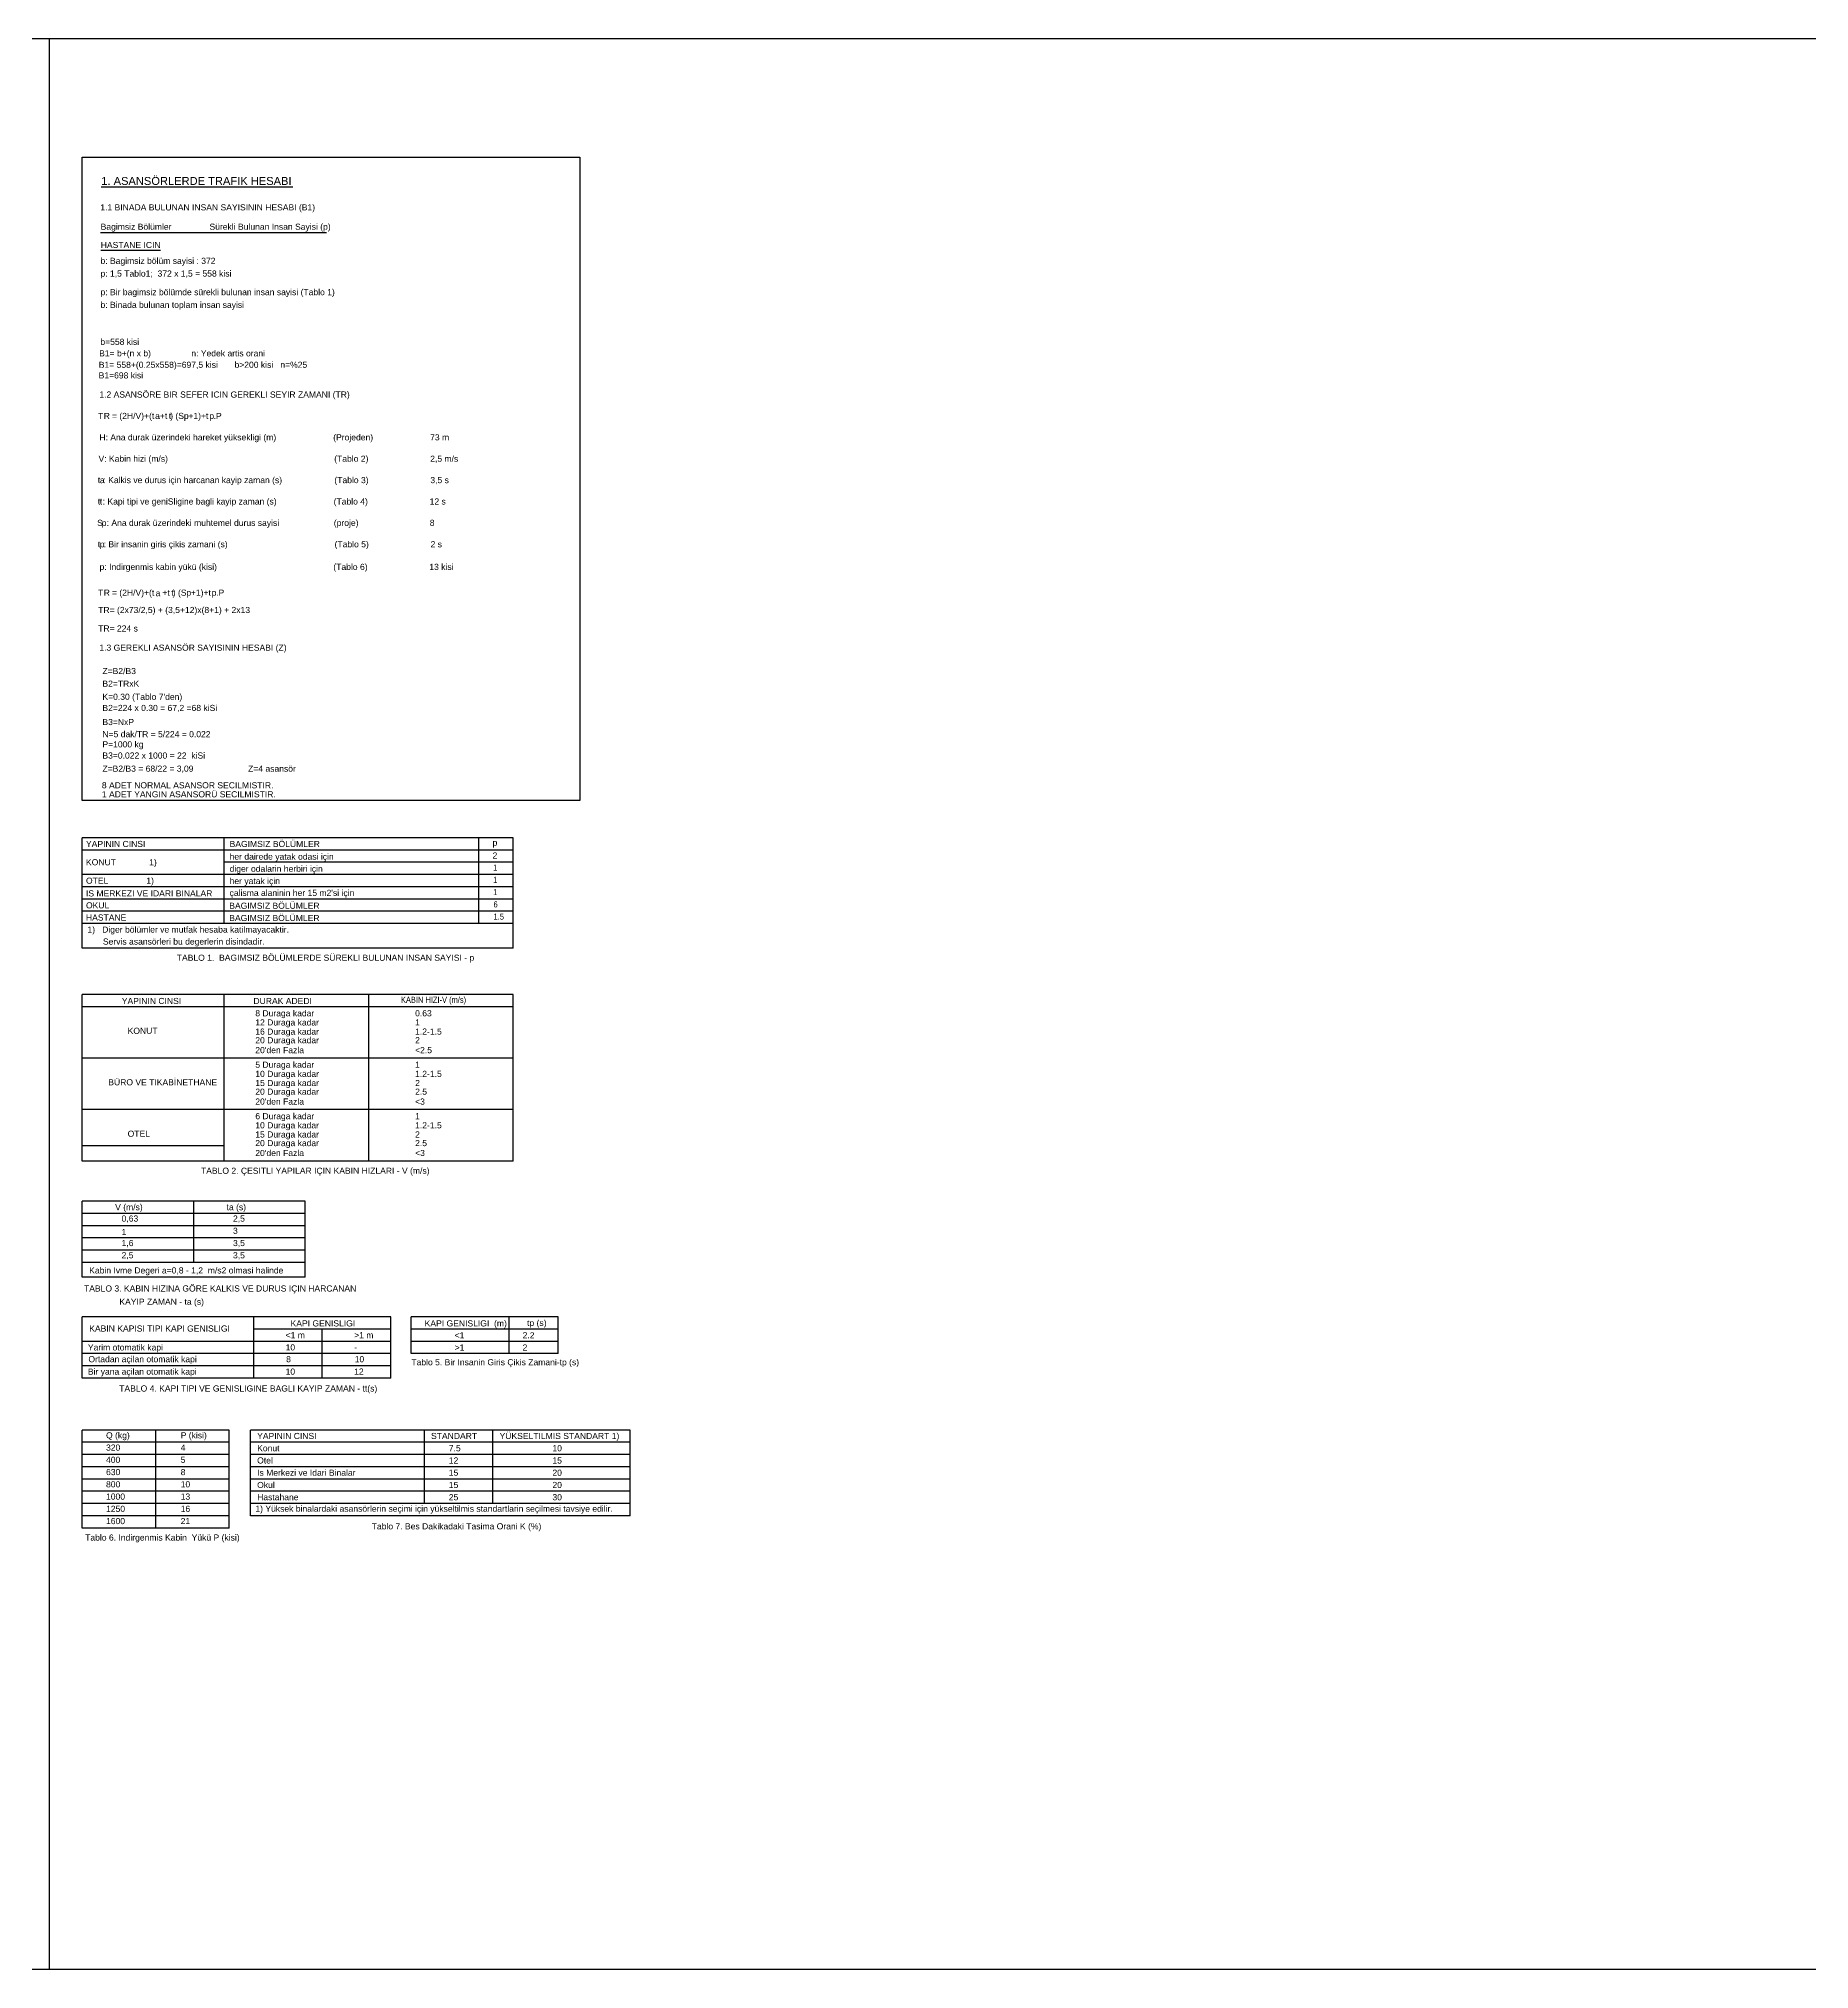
# Model space of a CAD drawing. Header units: millimetres. Extents: x -106996 to 276536, y -21995 to 37993.
# Drawn here: x 42219 to 78376, y -21995 to 17417 of the extents above; entities that cross this region are included whole.
import ezdxf

# ---------------------------------------------------------------- set-up
doc = ezdxf.new("R2010")
doc.units = ezdxf.units.MM
doc.header["$LTSCALE"] = 100
doc.layers.get('0').update_dxf_attribs({"color": 3})
doc.styles.add('MAHAL', font='arial.ttf', dxfattribs={"width": 0.8})

msp = doc.modelspace()

# ---------------------------------------------------------------- linework, layer by layer
msp.add_line((42437.060279, 17417.2504019), (42437.060279, -21995.3976347))
at = {"color": 2}
for p, q in [((43498.0785432, 14391.2741196), (47408.5767186, 14391.2741196)), ((43485.5157847, 13460.7222881), (48095.4827519, 13460.7222881)), ((43487.0938152, 13102.1472902), (44705.8554059, 13102.1472902)), ((51910.5161874, 1103.0904497), (43110.5161867, 1103.0904497)), ((43110.5161867, -1146.9095505), (43110.5161867, 1103.0904497)), ((51910.5161874, 853.0904497), (43110.5161867, 853.0904497)), ((46010.516187, -646.9095504), (46010.516187, 1103.0904497)), ((51210.5161874, -646.9095504), (51210.5161874, 1103.0904497)), ((51910.5161874, -1146.9095505), (51910.5161874, 1103.0904497)), ((51910.5161874, 603.0904497), (46010.516187, 603.0904497)), ((51910.5161874, 353.0904496), (43110.5161867, 353.0904496)), ((51910.5161874, 103.0904496), (43110.5161867, 103.0904496)), ((51910.5161874, -146.9095504), (43110.5161867, -146.9095504)), ((51910.5161874, -396.9095504), (43110.5161867, -396.9095504)), ((51910.5161874, -646.9095504), (43110.5161867, -646.9095504)), ((51910.5161874, -1146.9095505), (43110.5161867, -1146.9095505)), ((43110.5161867, -5495.1939217), (43110.5161867, -2095.1939214)), ((51910.5161874, -2095.1939214), (43110.5161867, -2095.1939214)), ((51910.5161874, -2345.1939214), (43110.5161867, -2345.1939214)), ((46010.516187, -5495.1939217), (46010.516187, -2095.1939214)), ((48960.5161872, -5495.1939217), (48960.5161872, -2095.1939214)), ((51910.5161874, -5495.1939217), (51910.5161874, -2095.1939214)), ((51910.5161874, -3395.1939215), (43110.5161867, -3395.1939215)), ((51910.5161874, -4445.1939216), (43110.5161867, -4445.1939216)), ((43110.5161867, -5176.0443901), (45989.7478479, -5176.0443901)), ((51910.5161874, -5495.1939217), (43110.5161867, -5495.1939217)), ((47660.5161871, -6315.3142229), (43110.5161867, -6315.3142229)), ((43110.5161867, -7864.5424919), (43110.5161867, -6315.3142229)), ((47660.5161871, -6565.3142229), (43110.5161867, -6565.3142229)), ((45385.5161869, -7565.314223), (45385.5161869, -6315.3142229)), ((47660.5161871, -7864.5424919), (47660.5161871, -6315.3142229)), ((47660.5161871, -6815.314223), (43110.5161867, -6815.314223)), ((47660.5161871, -7065.314223), (43110.5161867, -7065.314223)), ((47660.5161871, -7315.314223), (43110.5161867, -7315.314223)), ((47660.5161871, -7565.314223), (43110.5161867, -7565.314223)), ((47660.5161871, -7864.5424919), (43110.5161867, -7864.5424919)), ((49410.5161872, -8676.5375484), (43110.5161867, -8676.5375484)), ((43110.5161867, -9926.5375485), (43110.5161867, -8676.5375484)), ((46610.516187, -9926.5375485), (46610.516187, -8676.5375484)), ((49410.5161872, -8926.5375484), (46610.516187, -8926.5375484)), ((48010.5161871, -9926.5375485), (48010.5161871, -8926.5375484)), ((49410.5161872, -9926.5375485), (49410.5161872, -8676.5375484)), ((52825.955119, -8676.5375484), (49825.9551188, -8676.5375484)), ((49825.9551188, -9426.5375485), (49825.9551188, -8676.5375484)), ((52825.955119, -8926.5375484), (49825.9551188, -8926.5375484)), ((51825.9551189, -9426.5375485), (51825.9551189, -8676.5375484)), ((52825.955119, -9426.5375485), (52825.955119, -8676.5375484)), ((49410.5161872, -9176.5375484), (43110.5161867, -9176.5375484)), ((49410.5161872, -9426.5375485), (43110.5161867, -9426.5375485)), ((52825.955119, -9176.5375484), (49825.9551188, -9176.5375484)), ((52825.955119, -9426.5375485), (49825.9551188, -9426.5375485)), ((49410.5161872, -9676.5375485), (43110.5161867, -9676.5375485)), ((49410.5161872, -9926.5375485), (43110.5161867, -9926.5375485)), ((46110.516187, -10986.6805873), (43110.5161867, -10986.6805873)), ((43110.5161867, -12986.6805874), (43110.5161867, -10986.6805873)), ((44610.5161868, -12986.6805874), (44610.5161868, -10986.6805873)), ((46110.516187, -12986.6805874), (46110.516187, -10986.6805873)), ((54296.6299752, -10986.6805873), (46546.6299746, -10986.6805873)), ((46546.6299746, -12736.6805874), (46546.6299746, -10986.6805873)), ((50096.6299748, -12486.6805874), (50096.6299748, -10986.6805873)), ((51496.629975, -12486.6805874), (51496.629975, -10986.6805873)), ((54296.6299752, -12736.6805874), (54296.6299752, -10986.6805873)), ((46110.516187, -11236.6805873), (43110.5161867, -11236.6805873)), ((54296.6299752, -11236.6805873), (46546.6299746, -11236.6805873)), ((46110.516187, -11486.6805873), (43110.5161867, -11486.6805873)), ((46110.516187, -11736.6805873), (43110.5161867, -11736.6805873)), ((54296.6299752, -11486.6805873), (46546.6299746, -11486.6805873)), ((54296.6299752, -11736.6805873), (46546.6299746, -11736.6805873)), ((46110.516187, -11986.6805874), (43110.5161867, -11986.6805874)), ((54296.6299752, -11986.6805874), (46546.6299746, -11986.6805874)), ((46110.516187, -12236.6805874), (43110.5161867, -12236.6805874)), ((46110.516187, -12486.6805874), (43110.5161867, -12486.6805874)), ((54296.6299752, -12236.6805874), (46546.6299746, -12236.6805874)), ((54296.6299752, -12486.6805874), (46546.6299746, -12486.6805874)), ((46110.516187, -12736.6805874), (43110.5161867, -12736.6805874)), ((46110.516187, -12986.6805874), (43110.5161867, -12986.6805874)), ((54296.6299752, -12736.6805874), (46546.6299746, -12736.6805874))]:
    msp.add_line(p, q, dxfattribs=at)
at = {"color": 1}
msp.add_lwpolyline([(-96046.149708, 17417.2504019), (276536.0041229, 17417.2504019), (276536.0041229, -21995.3976347), (-96046.149708, -21995.3976347)], close=True, dxfattribs=at)
at = {"color": 2}
msp.add_lwpolyline([(43110.5161867, 15000.0000094), (53269.3598446, 15000.0000094), (53269.3598446, 1866.1342219), (43110.5161867, 1866.1342219)], close=True, dxfattribs=at)

# ---------------------------------------------------------------- texts
at = {"color": 2, "style": 'MAHAL'}
for s, height, p in [('1. ASANSÖRLERDE TRAFIK HESABI', 162.50000013, (43498.0785432, 14430.2741196)), ('1.1 BINADA BULUNAN INSAN SAYISININ HESABI (B1)', 125.0000001, (43478.2903512, 13910.2372698)), ('Bagimsiz Bölümler                Sürekli Bulunan Insan Sayisi (p)', 125.0000001, (43485.5157847, 13515.6254222)), ('HASTANE ICIN', 125.0000001, (43487.0938152, 13142.0991074)), ('p: 1,5 Tablo1;  372 x 1,5 = 558 kisi', 125.0000001, (43482.1190495, 12559.4149172)), ('b: Bagimsiz bölüm sayisi : 372', 125.0000001, (43482.2632457, 12819.0210201)), ('p: Bir bagimsiz bölümde sürekli bulunan insan sayisi (Tablo 1)', 125.0000001, (43482.2632457, 12179.7541472)), ('b: Binada bulunan toplam insan sayisi', 125.0000001, (43482.1190495, 11920.1480444)), ('B1= b+(n x b)                 n: Yedek artis orani', 125.0000001, (43454.4651823, 10930.8114195)), ('b=558 kisi', 125.0000001, (43480.3886963, 11164.6712312)), ('B1= 558+(0.25x558)=697,5 kisi       b>200 kisi   n=%%%25', 125.0000001, (43447.4408969, 10696.9511076)), ('B1=698 kisi', 125.0000001, (43444.8445989, 10480.0169856)), ('1.2 ASANSÖRE BIR SEFER ICIN GEREKLI SEYIR ZAMANI (TR)', 125.0000001, (43458.9879907, 10089.1190793)), ('T', 125.0000001, (43433.9188895, 9652.6314582)), ('R', 125.0000001, (43548.1807842, 9652.6314582)), ('= (2H/V)+(t', 125.0000001, (43716.7910717, 9652.6314582)), ('a', 125.0000001, (44596.9153289, 9652.6314582)), ('+t', 125.0000001, (44694.9225468, 9652.6314582)), ('t', 125.0000001, (44877.6895017, 9652.6314582)), (') (S', 125.0000001, (44906.3172911, 9652.6314582)), ('p', 125.0000001, (45185.3814783, 9652.6314582)), ('+1)+t', 125.0000001, (45277.0331472, 9652.6314582)), ('p', 125.0000001, (45704.2268505, 9652.6314582)), ('.P', 125.0000001, (45792.2273077, 9652.6314582)), ('H: Ana durak üzerindeki hareket yüksekligi (m)                        (Projeden)                        73 m', 125.0000001, (43459.9327668, 9216.0537119)), ('V: Kabin hizi (m/s)                                                                      (Tablo 2)                          2,5 m/s', 125.0000001, (43442.4084335, 8779.5660878)), ('t', 125.0000001, (43426.9449411, 8343.0784637)), ('a', 125.0000001, (43468.1850275, 8343.0784637)), (': Kalkis ve durus için harcanan kayip zaman (s)                      (Tablo 3)                          3,5 s', 125.0000001, (43541.5766023, 8343.0784637)), ('t', 125.0000001, (43426.9449411, 7906.5908426)), ('t', 125.0000001, (43468.1850275, 7906.5908426)), (': Kapi tipi ve geniSligine bagli kayip zaman (s)                        (Tablo 4)                          12 s', 125.0000001, (43526.9983761, 7906.5908426)), ('S', 125.0000001, (43413.5968723, 7470.1032185)), ('p', 125.0000001, (43506.9892213, 7470.1032185)), (': Ana durak üzerindeki muhtemel durus sayisi                       (proje)                              8', 125.0000001, (43607.6328389, 7470.1032185)), ('t', 125.0000001, (43426.9449411, 7033.6155945)), ('p', 125.0000001, (43468.1850275, 7033.6155945)), (': Bir insanin giris çikis zamani (s)                                             (Tablo 5)                          2 s', 125.0000001, (43546.8541801, 7033.6155945)), ('p: Indirgenmis kabin yükü (kisi)                                                 (Tablo 6)                          13 kisi', 125.0000001, (43462.960885, 6571.262797)), ('T', 125.0000001, (43433.9188895, 6045.2244071)), ('R', 125.0000001, (43548.1807842, 6045.2244071)), ('= (2H/V)+(t', 125.0000001, (43716.7910717, 6045.2244071)), ('a', 125.0000001, (44607.6545894, 6034.8011246)), ('+t', 125.0000001, (44745.9225468, 6045.2244071)), ('t', 125.0000001, (44928.6895017, 6045.2244071)), (') (S', 125.0000001, (44957.3172911, 6045.2244071)), ('p', 125.0000001, (45236.3814783, 6045.2244071)), ('+1)+t', 125.0000001, (45328.0331472, 6045.2244071)), ('p', 125.0000001, (45751.2268505, 6045.2244071)), ('.P', 125.0000001, (45843.2273077, 6045.2244071)), ('TR= (2x73/2,5) + (3,5+12)x(8+1) + 2x13', 125.0000001, (43435.4310076, 5691.6371356)), ('TR= 224 s', 125.0000001, (43435.4310076, 5314.5771352)), ('1.3 GEREKLI ASANSÖR SAYISININ HESABI (Z) ', 125.0000001, (43458.9879907, 4922.0881221)), ('Z=B2/B3', 125.0000001, (43521.4555303, 4444.9971351)), ('B2=TRxK', 125.0000001, (43521.4555303, 4187.3271355)), ("K=0.30 (Tablo 7'den)", 125.0000001, (43521.4555303, 3919.7371354)), ('B2=224 x 0.30 = 67,2 =68 kiSi', 125.0000001, (43521.4555303, 3691.7871353)), ('B3=NxP', 125.0000001, (43521.4555303, 3404.3771353)), ('N=5 dak/TR = 5/224 = 0.022', 125.0000001, (43521.4555303, 3156.6071351)), ('P=1000 kg', 125.0000001, (43521.4555303, 2948.4871348)), ('B3=0.022 x 1000 = 22  kiSi', 125.0000001, (43521.4555303, 2720.5371352)), ('Z=B2/B3 = 68/22 = 3,09', 125.0000001, (43521.4555303, 2452.9371352)), ('Z=4 asansör', 125.0000001, (46495.9155305, 2452.9371352)), ('8 ADET NORMAL ASANSOR SECILMISTIR.', 125.0000001, (43510.9870096, 2113.6257131)), ('1 ADET YANGIN ASANSORÜ SECILMISTIR.', 125.0000001, (43510.9870096, 1929.6071869)), ('YAPININ CINSI', 125.0000001, (43185.7952977, 915.3566904)), ('her dairede yatak odasi için', 125.0000001, (46118.6320479, 657.7382518)), ('BAGIMSIZ BÖLÜMLER', 125.0000001, (46118.6320479, 915.3566904)), ('2', 125.0000001, (51488.0334837, 679.388132)), ('p', 125.0000001, (51488.0334837, 942.8643527)), ('KONUT              1)', 125.0000001, (43185.7952977, 542.3767406)), ('diger odalarin herbiri için', 125.0000001, (46118.6320479, 409.0031134)), ('OTEL                1)', 125.0000001, (43185.7952977, 166.1475691)), ('IS MERKEZI VE IDARI BINALAR', 125.0000001, (43185.7952977, -93.72198)), ("çalisma alaninin her 15 m2'si için", 125.0000001, (46118.6320479, -83.3038145)), ('her yatak için', 125.0000001, (46118.6320479, 159.0031134)), ('OKUL', 125.0000001, (43185.7952977, -338.0770873)), ('BAGIMSIZ BÖLÜMLER', 125.0000001, (46111.8601684, -345.9917938)), ('HASTANE', 125.0000001, (43185.7952977, -586.3106491)), ('1)   Diger bölümler ve mutfak hesaba katilmayacaktir.', 125.0000001, (43216.2278321, -832.2294709)), ('BAGIMSIZ BÖLÜMLER', 125.0000001, (46111.8601684, -595.9917938)), ('Servis asansörleri bu degerlerin disindadir.', 125.0000001, (43531.7065911, -1076.6156947)), ('TABLO 1.  BAGIMSIZ BÖLÜMLERDE SÜREKLI BULUNAN INSAN SAYISI - p', 125.0000001, (45039.6390935, -1407.019136)), ('YAPININ CINSI', 125.0000001, (43917.2383827, -2289.7068018)), ('DURAK ADEDI', 125.0000001, (46605.4778632, -2289.7068018)), (' 8 Duraga kadar ', 125.0000001, (46594.7364854, -2540.9647275)), (' 12 Duraga kadar ', 125.0000001, (46594.7364854, -2727.7179558)), ('0.63', 125.0000001, (49906.5105845, -2540.9647275)), ('1', 125.0000001, (49906.5105845, -2727.7179558)), ('KONUT', 125.0000001, (44036.3296114, -2899.0267117)), (' 20 Duraga kadar ', 125.0000001, (46594.7364854, -3090.8493747)), (' 16 Duraga kadar ', 125.0000001, (46594.7364854, -2914.471354)), ('2', 125.0000001, (49906.5105845, -3090.8493747)), ('1.2-1.5', 125.0000001, (49906.5105845, -2914.471354)), (' 5 Duraga kadar ', 125.0000001, (46594.7364854, -3590.9647276)), (" 20'den Fazla ", 125.0000001, (46594.7364854, -3293.0780281)), ('<2.5', 125.0000001, (49906.5105845, -3293.0780281)), ('1', 125.0000001, (49906.5105845, -3590.9647276)), ('BÜRO VE TIKABİNETHANE', 125.0000001, (43641.823801, -3949.0267118)), (' 10 Duraga kadar ', 125.0000001, (46594.7364854, -3777.7179559)), (' 15 Duraga kadar ', 125.0000001, (46594.7364854, -3964.4713541)), ('2', 125.0000001, (49906.5105845, -3964.4713541)), ('1.2-1.5', 125.0000001, (49906.5105845, -3777.7179559)), (' 20 Duraga kadar ', 125.0000001, (46594.7364854, -4140.8493748)), (" 20'den Fazla ", 125.0000001, (46594.7364854, -4343.0780282)), ('<3', 125.0000001, (49906.5105845, -4343.0780282)), ('2.5', 125.0000001, (49906.5105845, -4140.8493748)), (' 6 Duraga kadar ', 125.0000001, (46594.7364854, -4640.9647277)), (' 10 Duraga kadar ', 125.0000001, (46594.7364854, -4827.717956)), ('1', 125.0000001, (49906.5105845, -4640.9647277)), ('1.2-1.5', 125.0000001, (49906.5105845, -4827.717956)), ('OTEL', 125.0000001, (44036.3296114, -4999.0267119)), (' 20 Duraga kadar ', 125.0000001, (46594.7364854, -5190.8493749)), (' 15 Duraga kadar ', 125.0000001, (46594.7364854, -5014.4713542)), ('2', 125.0000001, (49906.5105845, -5014.4713542)), ('2.5', 125.0000001, (49906.5105845, -5190.8493749)), (" 20'den Fazla ", 125.0000001, (46594.7364854, -5393.0780283)), ('<3', 125.0000001, (49906.5105845, -5393.0780283)), ('TABLO 2. ÇESITLI YAPILAR IÇIN KABIN HIZLARI - V (m/s)', 125.0000001, (45534.0895207, -5755.3035042)), ('V (m/s) ', 125.0000001, (43781.7745801, -6498.6350494)), ('0,63', 125.0000001, (43913.0337283, -6730.9427277)), ('ta (s)  ', 125.0000001, (46056.7745803, -6498.6350494)), ('2,5  ', 125.0000001, (46188.0337285, -6730.9427277)), ('1', 125.0000001, (43913.0337283, -7005.5568622)), ('3', 125.0000001, (46188.0337285, -6980.9427277)), ('2,5', 125.0000001, (43913.0337283, -7480.9427278)), ('1,6', 125.0000001, (43913.0337283, -7230.9427277)), ('3,5', 125.0000001, (46188.0337285, -7230.9427277)), ('3,5', 125.0000001, (46188.0337285, -7480.9427278)), ('        Kabin Ivme Degeri a=0,8 - 1,2  m/s2 olmasi halinde  ', 125.0000001, (42863.7336901, -7789.6840291)), ('TABLO 3. KABIN HIZINA GÖRE KALKIS VE DURUS IÇIN HARCANAN', 125.0000001, (43145.7398386, -8158.5497277)), ('KAYIP ZAMAN - ta (s)', 125.0000001, (43868.0083973, -8429.2788792)), ('KABIN KAPISI TIPI KAPI GENISLIGI ', 125.0000001, (43252.3784797, -8976.0051567)), ('<1 m', 125.0000001, (47262.0934567, -9111.3727082)), ('KAPI GENISLIGI ', 125.0000001, (47363.4384851, -8871.211337)), ('>1 m', 125.0000001, (48662.0934568, -9111.3727082)), ('KAPI GENISLIGI  (m)', 125.0000001, (50101.5127512, -8871.211337)), ('<1', 125.0000001, (50712.8745894, -9113.9277448)), ('2.2', 125.0000001, (52101.5127513, -9113.9277448)), ('tp (s)', 125.0000001, (52192.7886214, -8861.3727052)), ('Yarim otomatik kapi', 125.0000001, (43224.6669266, -9361.3727082)), ('10', 125.0000001, (47262.0934567, -9361.3727082)), ('-', 125.0000001, (48662.0934568, -9361.3727082)), ('>1', 125.0000001, (50712.8745894, -9363.9277448)), ('2', 125.0000001, (52101.5127513, -9363.9277448)), ('Bir yana açilan otomatik kapi', 125.0000001, (43224.6669266, -9854.6288599)), ('Ortadan açilan otomatik kapi', 125.0000001, (43235.4979503, -9601.68763)), ('10', 125.0000001, (47262.0934567, -9854.6288599)), ('8', 125.0000001, (47272.9244808, -9601.68763)), ('12', 125.0000001, (48662.0934568, -9854.6288599)), ('10', 125.0000001, (48672.924481, -9601.68763)), (' Tablo 5. Bir Insanin Giris Çikis Zamani-tp (s)', 125.0000001, (49781.1815804, -9664.2051485)), ('TABLO 4. KAPI TIPI VE GENISLIGINE BAGLI KAYIP ZAMAN - tt(s)', 125.0000001, (43864.9120322, -10199.8069813)), ('Q (kg)', 125.0000001, (43595.4441394, -11156.2457613)), ('P (kisi)', 125.0000001, (45119.6607039, -11156.2457613)), ('YÜKSELTILMIS STANDART 1)', 125.0000001, (51631.2347337, -11169.249498)), ('320', 125.0000001, (43595.4441394, -11406.2457613)), ('4', 125.0000001, (45119.6607039, -11406.2457613)), ('YAPININ CINSI', 125.0000001, (46681.2347333, -11169.249498)), ('Konut', 125.0000001, (46681.2347333, -11419.249498)), ('STANDART', 125.0000001, (50231.2347336, -11169.249498)), ('7.5', 125.0000001, (50594.0834029, -11419.249498)), ('10', 125.0000001, (52710.2319111, -11419.249498)), ('400', 125.0000001, (43595.4441394, -11656.2457613)), ('630', 125.0000001, (43595.4441394, -11906.2457613)), ('5', 125.0000001, (45119.6607039, -11656.2457613)), ('8', 125.0000001, (45119.6607039, -11906.2457613)), ('Otel ', 125.0000001, (46681.2347333, -11669.2494981)), ('Is Merkezi ve Idari Binalar', 125.0000001, (46681.2347333, -11919.2494981)), ('12', 125.0000001, (50594.0834029, -11669.2494981)), ('15', 125.0000001, (50594.0834029, -11919.2494981)), ('20', 125.0000001, (52710.2319111, -11919.2494981)), ('15', 125.0000001, (52710.2319111, -11669.2494981)), ('800', 125.0000001, (43595.4441394, -12156.2457614)), ('10', 125.0000001, (45119.6607039, -12156.2457614)), ('Okul', 125.0000001, (46681.2347333, -12169.2494981)), ('15', 125.0000001, (50594.0834029, -12169.2494981)), ('20', 125.0000001, (52710.2319111, -12169.2494981)), ('1000', 125.0000001, (43595.4441394, -12406.2457614)), ('1250', 125.0000001, (43595.4441394, -12656.2457614)), ('13', 125.0000001, (45119.6607039, -12406.2457614)), ('16', 125.0000001, (45119.6607039, -12656.2457614)), ('1) Yüksek binalardaki asansörlerin seçimi için yükseltilmis standartlarin seçilmesi tavsiye edilir.  ', 125.0000001, (46645.1615694, -12654.0824108)), ('Hastahane', 125.0000001, (46681.2347333, -12419.2494981)), ('25', 125.0000001, (50594.0834029, -12419.2494981)), ('30', 125.0000001, (52710.2319111, -12419.2494981)), ('1600', 125.0000001, (43595.4441394, -12906.2457614)), ('21', 125.0000001, (45119.6607039, -12906.2457614)), ('Tablo 7. Bes Dakikadaki Tasima Orani K (%)', 125.0000001, (49019.9709138, -13013.0867567)), ('Tablo 6. Indirgenmis Kabin  Yükü P (kisi) ', 125.0000001, (43169.3301392, -13242.5302901))]:
    msp.add_text(s, height=height, dxfattribs=at).set_placement(p)
at = {"color": 2, "char_height": 125.0000001, "attachment_point": 1, "style": 'MAHAL'}
for s, insert, width in [('{\\Fturkce.shx;1}', (51500.1932859, 557.5599671), 1750.65500014), ('{\\Fturkce.shx;1}', (51500.1932859, 307.5599671), 1750.65500014), ('{\\Fturkce.shx;1}', (51500.1932859, 57.5599671), 1750.65500014), ('{\\Fturkce.shx;6}', (51508.1631617, -192.4400329), 1750.65500014), ('{\\Fturkce.shx;1.5}', (51508.1631617, -442.4400329), 1750.65500014), ('{\\Fturkce.shx;KABIN HIZI-V (m/s)}', (49616.6313309, -2140.7243992), 1949.572500156)]:
    msp.add_mtext(s, dxfattribs=dict(at, insert=insert, width=width))

doc.saveas('drawing.dxf')
